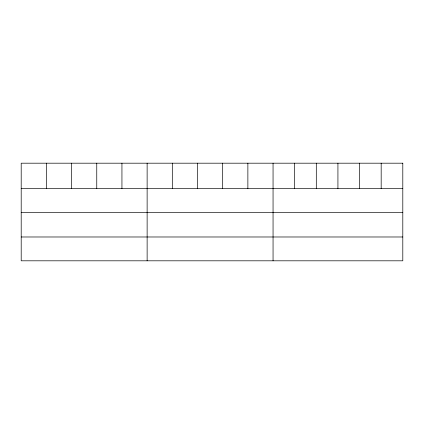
<?xml version="1.0" encoding="UTF-8"?>
<svg xmlns="http://www.w3.org/2000/svg" width="424" height="424" viewBox="0 0 424 424"><rect width="100%" height="100%" fill="white"/><g stroke="black" fill="none" stroke-linecap="round" stroke-linejoin="round"><path stroke-width="0.64" d="M21.2 188.616L402.8 188.616M21.2 212.44L402.8 212.44M21.2 236.984L402.8 236.984M381.176 163.192L381.176 188.616M359.552 163.192L359.552 188.616M337.928 163.192L337.928 188.616M316.304 163.192L316.304 188.616M294.68 163.192L294.68 188.616M273.056 163.192L273.056 260.808M247.87 163.192L247.87 188.616M222.685 163.192L222.685 188.616M197.499 163.192L197.499 188.616M172.314 163.192L172.314 188.616M147.128 163.192L147.128 260.808M121.942 163.192L121.942 188.616M96.757 163.192L96.757 188.616M71.571 163.192L71.571 188.616M46.386 163.192L46.386 188.616M402.8 163.192L21.2 163.192L21.2 260.808L402.8 260.808L402.8 163.192"/></g></svg>
